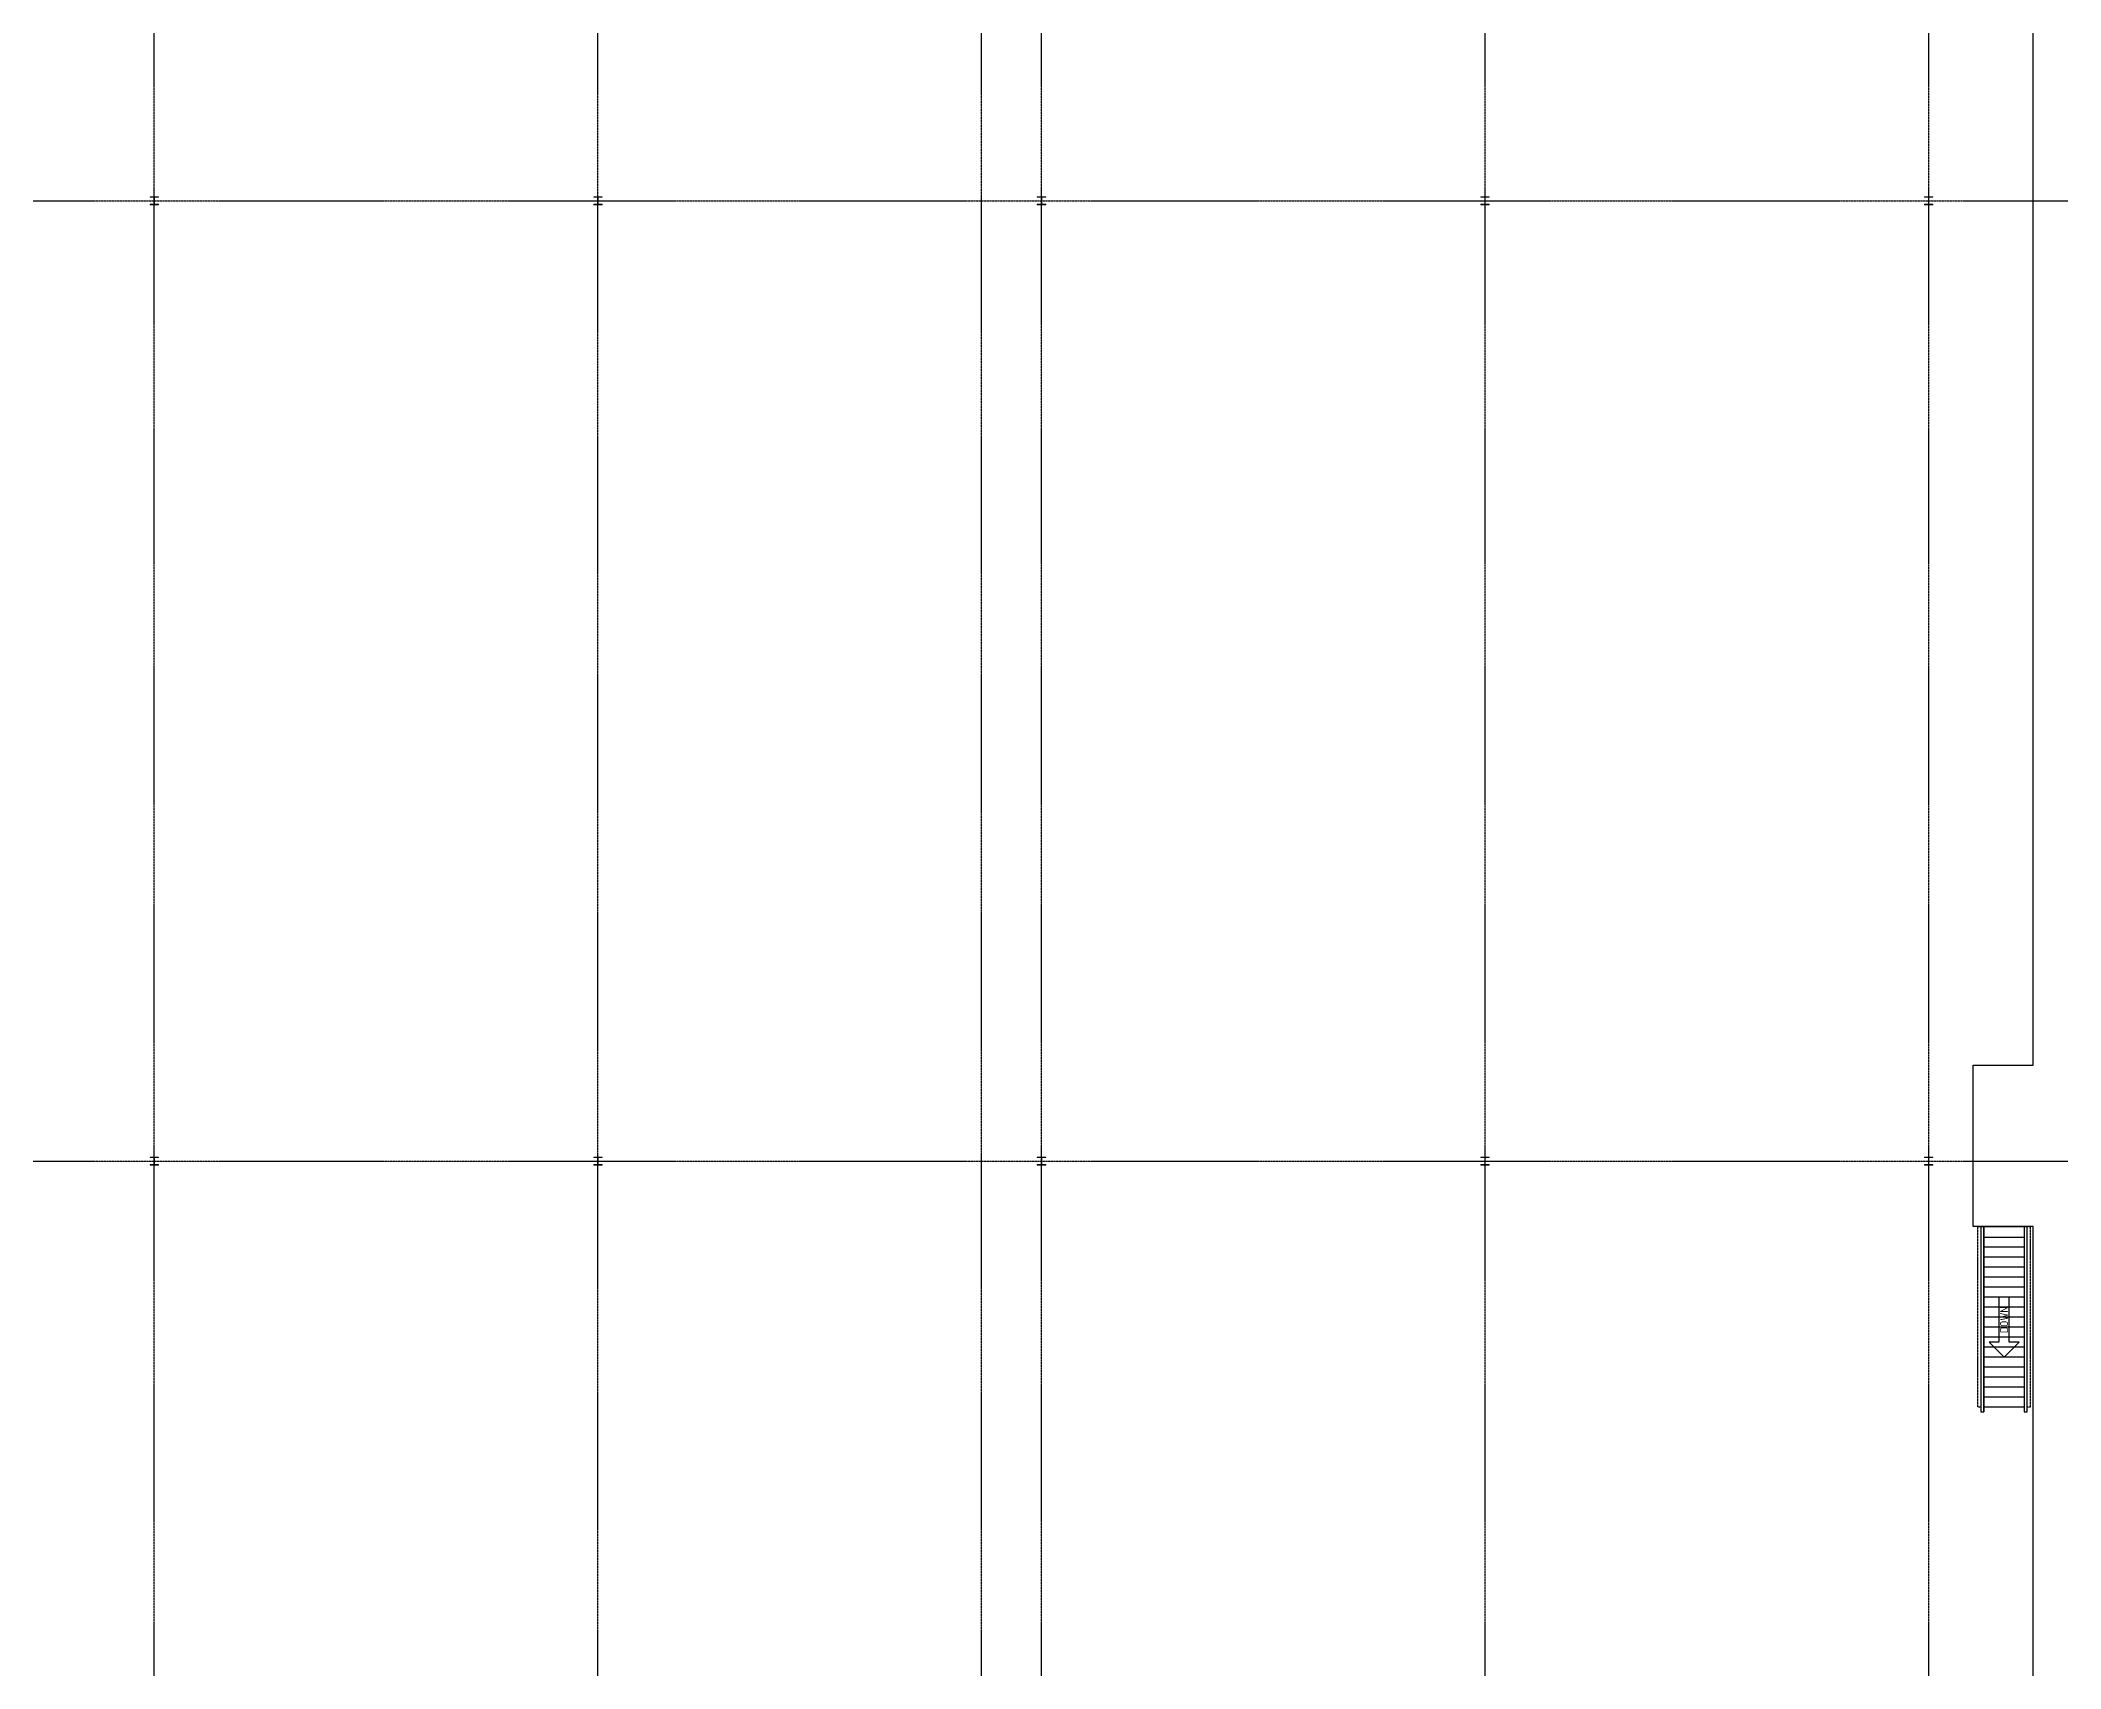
# Model space of a CAD drawing. Header units: millimetres. Extents: x -677815 to 476396, y -125373 to 39000.
# Drawn here: x 195493 to 245985, y -84683 to -43992 of the extents above; entities that cross this region are included whole.
import ezdxf

# ---------------------------------------------------------------- set-up
doc = ezdxf.new("R2010")
doc.units = ezdxf.units.MM
doc.linetypes.add('Xref building Toll$0$Grid Line', pattern=[22.225, 12.7, -3.175, 3.175, -3.175])
doc.linetypes.add('Xref Mezz Stairs$0$AM_ISO02W050', pattern=[7.5, 6, -1.5])
for name, color, linetype, lineweight in [('AM_BOR', 4, 'Continuous', 25), ('Xref building Toll$0$S-COLS', 52, 'Continuous', 9), ('Xref Mezz Stairs$0$Hidden', 9, 'Xref Mezz Stairs$0$AM_ISO02W050', 25), ('Xref Mezz Stairs$0$Platform', 1, 'Continuous', 25)]:
    doc.layers.add(name, color=color, linetype=linetype, lineweight=lineweight)
doc.layers.add('Xref building Toll$0$S-GRID', color=8, linetype='Continuous')
doc.layers.add('Xref Mezz Stairs$0$Flow Arrows', color=40, linetype='Continuous')
doc.styles.add('Xref Mezz Stairs$0$STANDARD', font='ISOCP.SHX')

# ---------------------------------------------------------------- blocks, each defined once
blk = doc.blocks.new('Xref building Toll$0$Toll Grids')
at = {"layer": 'Xref building Toll$0$S-GRID', "linetype": 'Xref building Toll$0$Grid Line'}
for p, q in [((198340, -125373.3), (198340, 36031.5)), ((209427, -125373.2), (209427, 36031.6)), ((220514, -125373.3), (220514, 36031.5)), ((231601, -125373.3), (231601, 36031.5)), ((242688, -125373.3), (242688, 36031.5)), ((219014, -125373.2), (219014, 19027.1)), ((-9195.8, -48000), (280997.7, -48000)), ((-9195.8, -72000), (280997.7, -72000))]:
    blk.add_line(p, q, dxfattribs=at)
blk = doc.blocks.new('Xref building Toll$0$UC-Universal Column-Column - C2_5-200UC60-1337980-MASTER GROUND FLOOR')
at = {"layer": 'Xref building Toll$0$S-COLS', "lineweight": 18}
for p, q in [((105, 102.5), (-105, 102.5)), ((-105, 102.5), (-105, 88.3)), ((-105, 88.3), (-16.05, 88.3)), ((-4.65, 76.9), (-4.65, -76.9)), ((4.65, -76.9), (4.65, 76.9)), ((16.05, 88.3), (105, 88.3)), ((105, 88.3), (105, 102.5)), ((-16.05, -88.3), (-105, -88.3)), ((-105, -88.3), (-105, -102.5)), ((-105, -102.5), (105, -102.5)), ((105, -88.3), (16.05, -88.3)), ((105, -102.5), (105, -88.3))]:
    blk.add_line(p, q, dxfattribs=at)
at = {"layer": 'Xref building Toll$0$S-COLS'}
for p, q in [((-105, 102.5), (-105, 102.5)), ((-105, 88.3), (-105, 88.3)), ((105, 102.5), (105, 102.5)), ((105, 88.3), (105, 88.3)), ((-105, -88.3), (-105, -88.3)), ((-105, -102.5), (-105, -102.5)), ((105, -88.3), (105, -88.3)), ((105, -102.5), (105, -102.5))]:
    blk.add_line(p, q, dxfattribs=at)
at = {"layer": 'Xref building Toll$0$S-COLS', "lineweight": 18}
for centre, start, end in [((-16.05, 76.9), 0, 90), ((16.05, 76.9), 90, 180), ((-16.05, -76.9), 270, 0), ((16.05, -76.9), 180, 270)]:
    blk.add_arc(centre, 11.4, start, end, dxfattribs=at)
blk = doc.blocks.new('Xref building Toll$0$UC-Universal Column-Column - C2_5-200UC60-1337979-MASTER GROUND FLOOR')
at = {"layer": 'Xref building Toll$0$S-COLS', "lineweight": 18}
for p, q in [((-105, 102.5), (105, 102.5)), ((-105, 88.3), (-105, 102.5)), ((-16.05, 88.3), (-105, 88.3)), ((-4.65, -76.9), (-4.65, 76.9)), ((4.65, 76.9), (4.65, -76.9)), ((105, 88.3), (16.05, 88.3)), ((105, 102.5), (105, 88.3)), ((-105, -88.3), (-16.05, -88.3)), ((-105, -102.5), (-105, -88.3)), ((105, -102.5), (-105, -102.5)), ((16.05, -88.3), (105, -88.3)), ((105, -88.3), (105, -102.5))]:
    blk.add_line(p, q, dxfattribs=at)
at = {"layer": 'Xref building Toll$0$S-COLS'}
for p, q in [((-105, 102.5), (-105, 102.5)), ((-105, 88.3), (-105, 88.3)), ((105, 102.5), (105, 102.5)), ((105, 88.3), (105, 88.3)), ((-105, -88.3), (-105, -88.3)), ((-105, -102.5), (-105, -102.5)), ((105, -88.3), (105, -88.3)), ((105, -102.5), (105, -102.5))]:
    blk.add_line(p, q, dxfattribs=at)
at = {"layer": 'Xref building Toll$0$S-COLS', "lineweight": 18}
for centre, start, end in [((-16.05, 76.9), 360, 90), ((16.05, 76.9), 90, 180), ((-16.05, -76.9), 270, 360), ((16.05, -76.9), 180, 270)]:
    blk.add_arc(centre, 11.4, start, end, dxfattribs=at)
blk = doc.blocks.new('Xref building Toll$0$UC-Universal Column-Column - C2_5-200UC60-1338439-MASTER GROUND FLOOR')
at = {"layer": 'Xref building Toll$0$S-COLS', "lineweight": 18}
for p, q in [((105, 102.5), (-105, 102.5)), ((-105, 102.5), (-105, 88.3)), ((-105, 88.3), (-16.05, 88.3)), ((-4.65, 76.9), (-4.65, -76.9)), ((4.65, -76.9), (4.65, 76.9)), ((16.05, 88.3), (105, 88.3)), ((105, 88.3), (105, 102.5)), ((-16.05, -88.3), (-105, -88.3)), ((-105, -88.3), (-105, -102.5)), ((-105, -102.5), (105, -102.5)), ((105, -88.3), (16.05, -88.3)), ((105, -102.5), (105, -88.3))]:
    blk.add_line(p, q, dxfattribs=at)
at = {"layer": 'Xref building Toll$0$S-COLS'}
for p, q in [((-105, 102.5), (-105, 102.5)), ((-105, 88.3), (-105, 88.3)), ((105, 102.5), (105, 102.5)), ((105, 88.3), (105, 88.3)), ((-105, -88.3), (-105, -88.3)), ((-105, -102.5), (-105, -102.5)), ((105, -88.3), (105, -88.3)), ((105, -102.5), (105, -102.5))]:
    blk.add_line(p, q, dxfattribs=at)
at = {"layer": 'Xref building Toll$0$S-COLS', "lineweight": 18}
for centre, start, end in [((-16.05, 76.9), 0, 90), ((16.05, 76.9), 90, 180), ((-16.05, -76.9), 270, 0), ((16.05, -76.9), 180, 270)]:
    blk.add_arc(centre, 11.4, start, end, dxfattribs=at)
blk = doc.blocks.new('Xref building Toll$0$UC-Universal Column-Column - C2_5-200UC60-1338438-MASTER GROUND FLOOR')
at = {"layer": 'Xref building Toll$0$S-COLS', "lineweight": 18}
for p, q in [((-105, 102.5), (105, 102.5)), ((-105, 88.3), (-105, 102.5)), ((-16.05, 88.3), (-105, 88.3)), ((-4.65, -76.9), (-4.65, 76.9)), ((4.65, 76.9), (4.65, -76.9)), ((105, 88.3), (16.05, 88.3)), ((105, 102.5), (105, 88.3)), ((-105, -88.3), (-16.05, -88.3)), ((-105, -102.5), (-105, -88.3)), ((105, -102.5), (-105, -102.5)), ((16.05, -88.3), (105, -88.3)), ((105, -88.3), (105, -102.5))]:
    blk.add_line(p, q, dxfattribs=at)
at = {"layer": 'Xref building Toll$0$S-COLS'}
for p, q in [((-105, 102.5), (-105, 102.5)), ((-105, 88.3), (-105, 88.3)), ((105, 102.5), (105, 102.5)), ((105, 88.3), (105, 88.3)), ((-105, -88.3), (-105, -88.3)), ((-105, -102.5), (-105, -102.5)), ((105, -88.3), (105, -88.3)), ((105, -102.5), (105, -102.5))]:
    blk.add_line(p, q, dxfattribs=at)
at = {"layer": 'Xref building Toll$0$S-COLS', "lineweight": 18}
for centre, start, end in [((-16.05, 76.9), 360, 90), ((16.05, 76.9), 90, 180), ((-16.05, -76.9), 270, 360), ((16.05, -76.9), 180, 270)]:
    blk.add_arc(centre, 11.4, start, end, dxfattribs=at)
blk = doc.blocks.new('Xref building Toll$0$building block 28092016')
at = {"layer": 'Xref building Toll$0$S-COLS', "rotation": 180}
for name, p in [('Xref building Toll$0$UC-Universal Column-Column - C2_5-200UC60-1338439-MASTER GROUND FLOOR', (920890, -719499)), ('Xref building Toll$0$UC-Universal Column-Column - C2_5-200UC60-1338439-MASTER GROUND FLOOR', (931977, -719499)), ('Xref building Toll$0$UC-Universal Column-Column - C2_5-200UC60-1337980-MASTER GROUND FLOOR', (943064, -719499)), ('Xref building Toll$0$UC-Universal Column-Column - C2_5-200UC60-1338439-MASTER GROUND FLOOR', (954151, -719499)), ('Xref building Toll$0$UC-Universal Column-Column - C2_5-200UC60-1338439-MASTER GROUND FLOOR', (965238, -719499)), ('Xref building Toll$0$UC-Universal Column-Column - C2_5-200UC60-1338438-MASTER GROUND FLOOR', (920890, -743499)), ('Xref building Toll$0$UC-Universal Column-Column - C2_5-200UC60-1338438-MASTER GROUND FLOOR', (931977, -743499)), ('Xref building Toll$0$UC-Universal Column-Column - C2_5-200UC60-1337979-MASTER GROUND FLOOR', (943064, -743499)), ('Xref building Toll$0$UC-Universal Column-Column - C2_5-200UC60-1338438-MASTER GROUND FLOOR', (954151, -743499)), ('Xref building Toll$0$UC-Universal Column-Column - C2_5-200UC60-1338438-MASTER GROUND FLOOR', (965238, -743499))]:
    blk.add_blockref(name, p, dxfattribs=at)
blk = doc.blocks.new('Xref building Toll')
for name, p in [('Xref building Toll$0$Toll Grids', (0, 0)), ('Xref building Toll$0$building block 28092016', (-722550, 671499))]:
    blk.add_blockref(name, p)
blk = doc.blocks.new('Xref Mezz Stairs$0$Stair Arrow')
at = {"color": 0, "linetype": 'Continuous'}
blk.add_lwpolyline([(0, 0), (375, -375), (375, -127.5), (1500, -127.5), (1500, 127.5), (375, 127.5), (375, 375)], close=True, dxfattribs=at)
at = {"insert": (937.5, 0), "char_height": 200, "attachment_point": 5, "style": 'Xref Mezz Stairs$0$STANDARD'}
blk.add_mtext_dynamic_manual_height_columns('DOWN', width=523.593, gutter_width=12.5, heights=[0], dxfattribs=at)
blk = doc.blocks.new('Xref Mezz Stairs$0$stairs')
for p, q in [((-505, 100), (-505, -4535)), ((500, 100), (500, -4535)), ((500, -170), (-505, -170)), ((-505, -420), (500, -420)), ((-505, -670), (500, -670)), ((-505, -920), (500, -920)), ((-505, -1170), (500, -1170)), ((-505, -1420), (500, -1420)), ((-505, -1670), (500, -1670)), ((-505, -1920), (500, -1920)), ((-505, -2170), (500, -2170)), ((-505, -2420), (500, -2420)), ((-505, -2670), (500, -2670)), ((-505, -2920), (500, -2920)), ((-505, -3170), (500, -3170)), ((-505, -3420), (500, -3420)), ((-505, -3670), (500, -3670)), ((-505, -3920), (500, -3920)), ((-505, -4170), (500, -4170)), ((-505, -4420), (500, -4420))]:
    blk.add_line(p, q)
for points in [[(-505, 100), (-505, -4535), (-580, -4535), (-580, 100)], [(575, 100), (-580, 100)], [(575, 100), (575, -4535), (500, -4535), (500, 100)], [(-505, -4420), (500, -4420)], [(-505, -4420), (500, -4420)]]:
    blk.add_lwpolyline(points)
at = {"layer": 'Xref Mezz Stairs$0$Hidden'}
for points in [[(-580, 100), (-654, 100), (-654, -4420), (-580, -4420)], [(575, -4420), (650, -4420), (650, 100), (575, 100)]]:
    blk.add_lwpolyline(points, dxfattribs=at)
blk = doc.blocks.new('Xref Mezz Stairs')
at = {"layer": 'Xref Mezz Stairs$0$Platform'}
blk.add_lwpolyline([(245297, -119332), (245297, -104830), (243797, -104830), (243797, -100680), (245297, -100680), (245297, -73630), (243797, -73630), (243797, -69605), (245297, -69605), (245297, -41955), (144497, -41955)], dxfattribs=at)
at = {"layer": 'Xref Mezz Stairs$0$Flow Arrows', "rotation": 89.99999999999999}
blk.add_blockref('Xref Mezz Stairs$0$Stair Arrow', (244572, -76902), dxfattribs=at)
at = {"layer": 'Xref Mezz Stairs$0$Platform', "xscale": -1}
blk.add_blockref('Xref Mezz Stairs$0$stairs', (244570, -73732), dxfattribs=at)

msp = doc.modelspace()

# ---------------------------------------------------------------- block references
at = {"layer": 'AM_BOR'}
for name in ['Xref building Toll', 'Xref Mezz Stairs']:
    msp.add_blockref(name, (0, 0), dxfattribs=at)

doc.saveas('drawing.dxf')
